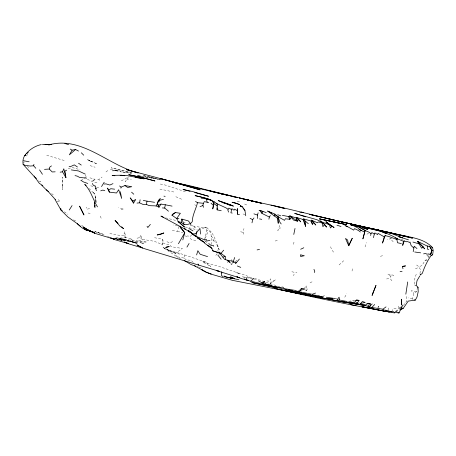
<?xml version="1.0" encoding="UTF-8"?>
<svg xmlns="http://www.w3.org/2000/svg" width="456" height="456" viewBox="0 0 456 456"><rect width="100%" height="100%" fill="white"/><g stroke="black" fill="none" stroke-linecap="round" stroke-linejoin="round"><path stroke-width="0.34" stroke-dasharray="2.28 1.71" d="M305.52 289.885L306.346 290.871L306.478 285.599L304.642 287.935M95.806 202.065L95.88 199.671L94.517 193.543L92.425 192.153L94.517 193.543L95.475 197.402M211.413 244.621L211.476 239.622L210.843 232.383L206.95 230.223L206.528 227.333L212.165 232.982L215.101 238.984L218.629 248.697L220.373 251.176M133.699 241.56L131.482 238.972L125.708 237.354L119.324 239.617L132.536 242.039C137.82 241.258 142.956 238.613 148.394 240.38C153.256 240.757 157.97 242.261 162.045 244.952L162.496 239.269L153.797 237.559M231.762 259.47L231.329 264.714L232.936 263.448M392.411 311.818L392.656 309.122L396.384 308.324M419.942 273.469L420.552 269.73L419.047 267.324L419.144 266.845L422.142 265.335L425.152 260.273L428.024 259.19M125.708 237.354L123.878 235.148L124.539 231.585L125.708 237.354L120.082 238.117L115.294 237.553M139.906 237.639L140.454 234.829L142.506 239.605L139.906 237.639L136.828 238.22M162.045 244.952L163.248 241.201L162.496 239.269M293.727 275.772L294.057 274.147M391.921 280.771L390.04 278.445L390.507 276.142L393.528 275.242L387.959 274.119L390.507 276.142M428.264 258.016L428.503 256.836L429.649 256.072M352.026 271.029L352.75 267.518M417.571 287.229L416.442 291.737L413.82 293.271L412.537 298.976L413.928 299.712M217.848 250.823L218.435 248.167L217.843 245.818M243.846 234.219L243.122 232.315L243.96 228.553M172.254 230.531L177.498 231.352L178.798 226.085L173.491 224.996M204.516 239.719L206.95 230.223L207.298 233.455L204.516 239.719L205.981 242.666M293.43 244.319L294.445 240.477M365.079 246.918L366.253 242.609M416.208 274.244L414.242 280.406L414.624 285.08L415.604 285.792M193.276 262.434L191.064 260.285L186.441 259.914L183.785 258.028L184.811 255.029M387.965 310.126L388.746 307.908M279.87 225.401L277.795 230.525L280.514 227.761M306.346 290.871L308.005 287.679M377.739 307.583L378.423 306.346L379.774 307.937M344.764 297.187L346.822 293.727M119.808 240.152L125.457 240.597L119.324 239.617L130.023 241.321L131.482 238.972L132.536 242.039L137.102 242.717L139.678 241.965L146.935 242.068L122.014 239.183L125.48 239.702L137.153 243.441L122.504 239.109L120.39 238.876L124.91 239.446L137.153 243.441L121.632 238.807L113.8 237.964M233.187 261.738L231.329 264.714L230.702 263.522M400.841 306.882L399.188 309.345L398.367 304.46M26.385 156.049L27.634 154.367M403.406 305.469L406.934 300.886L405.96 295.243M270.568 283.546L272.283 281.323L275.561 279.83L270.568 283.546L270.528 278.798L268.806 281.158L265.386 280.714M215.819 255.411L217.29 253.547L219.541 254.722M227.498 262.724L228.502 261.47M191.759 234.777L190.112 236.596L187.593 235.826M136.236 242.558L137.495 241.218M339.099 264.936L344.28 260.176M395.517 311.431L400.528 306.871M23.045 163.134L24.464 161.869M235.079 261.755L236.687 260.484L234.355 261.322M80.894 180.667L86.429 176.626M105.986 171.963L108.745 169.82M97.704 179.162L98.929 179.419L102.053 177.07M298.355 290.575L299.529 289.828M319.114 221.405L321.372 220.003M172.585 241.56L170.156 242.985L166.514 241.589M204.658 227.789L205.741 227.168L202.635 228.268L204.658 227.789L195.499 226.535M310.034 282.874L312.599 281.5M428.503 256.836L426.24 254.602L428.919 253.228M366.926 234.167L368.585 233.369M322.523 296.571L324.957 295.465L322.546 296.428M395.654 311.602L399.462 309.886M121.279 180.741L124.488 179.316L128.33 176.894L125.383 181.602L127.651 179.026L131.339 179.168M395.62 311.653L399.239 310.257M415.422 268.698L419.047 267.324M275.162 241.047L277.801 240.095L278.684 240.278M391.681 238.499L387.532 239.708M121.096 209.76L123.815 208.808L118.606 207.748M380.395 256.346L384.077 255.206M142.016 243.19L143.902 243.76L140.117 242.472L142.016 243.19L142.979 242.945M89.61 208.631L86.788 209.236L86.161 207.166M68.212 168.446L72.572 167.62L79.96 169.712M348.561 301.365L355.23 300.111M386.574 278.958L390.04 278.445M349.387 301.547L354.204 300.971M123.878 235.148L119.814 235.313L114.559 234.663L109.577 233.335M38.891 181.442L40.647 181.437L38.56 179.983M202.675 261.829L205.61 261.949L210.86 266.646L202.675 261.829L218.851 266.355L239.782 273.594L236.39 272.728L245.539 275.293L252.595 278.342M355.583 302.499L359.75 302.761M365.997 303.149L367.388 303.234M355.8 302.545L357.914 302.676M118.457 238.608L120.298 238.784M115.488 238.693L121.894 239.485L115.168 238.482M183.785 258.028L176.985 256.768L164.622 248.503L175.4 253.468L180.399 254.129M185.176 227.031L187.775 227.367L197.796 230.143M112.638 169.968L110.534 169.672L112.558 169.957M118.628 170.818L123.348 171.479M299.672 212.633L301.074 212.832M113.533 238.3L115.579 238.619M253.906 278.593L242.21 276.758L251.655 278.764M254.596 278.696L256.66 279.021L263.636 281.46M116.605 239.223L122.054 240.118L113.812 238.283L119.141 239.947M145.595 176.928L155.342 178.701M139.279 175.799L136.526 175.303L161.373 179.789M139.969 175.925L161.424 179.806M299.649 212.656L301 212.906M414.624 285.08L416.191 285.37M56.897 201.107L60.049 201.712L58.277 199.585M425.152 260.273L427.7 260.775M160.335 184.036L165.112 185.011L186.76 192.193M416.442 291.737L411.244 290.689L413.82 293.271M173.816 191.987L158.848 188.898M291.851 271.77L296.942 272.813M240.614 231.796L243.122 232.315M205.531 227.128L206.745 227.373M412.537 298.976L408.479 297.888M90.715 185.849L95.293 186.795M254.351 279.34L255.702 279.631M88.111 213.015L90.163 213.454M143.463 175.543L154.453 178M185.119 235.929L187.467 236.459M165.631 217.86L176.683 220.664M143.463 175.543L157.861 178.855M158.545 179.014L161.287 179.641M192.044 225.766L194.803 226.415M107.456 236.675L109.486 237.16M243.025 213.984L245.693 214.633M46.7 155.279L65.06 160.763M183.888 222.556L185.21 222.893M177.498 231.352L182.953 232.799M426.24 254.602L429.558 255.508M89.946 177.846L94.654 179.168M130.023 241.321L132.536 242.039M96.986 182.867L92.3 181.511L87.512 179.373L86.862 177.726M96.507 187.16L100.155 188.248M100.4 233.307L94.854 231.625L104.293 234.606L94.854 231.625M195.801 240.665L190.984 239.206L190.061 236.852M196.901 266.572L198.235 266.982M198.884 267.188L202.772 268.407M90.083 165.608L95.099 167.227M279.762 286.761L266.025 282.378M237.262 201.136L241.013 202.47M162.9 242.905L166.012 244.068L169.831 244.581L171.137 246.696L182.423 248.474L175.4 253.468L176.985 256.768L180.462 258.734M205.61 261.949C193.076 258.056 180.838 253.069 167.968 250.338L175.873 252.989L165.722 248.6M165.146 248.366L162.353 247.22L168.874 250.458M94.825 199.243L95.88 199.671M175.828 196.713L182.628 199.654M244.604 204.014L248.121 205.605M73.564 219.877L76.483 221.268M401.046 239.064L402.808 239.924M64.216 211.795L67.944 214.246M51.642 193.612L53.272 194.775M416.607 265.021L419.144 266.845M81.618 225.241L83.129 226.375M27.303 166.309L28.831 167.517M212.695 239.867L216.315 242.917M211.117 236.214L213.887 238.756L214.018 242.318M88.869 188.425L93.685 193.002M393.18 241.771L389.686 237.924M205.417 240.808L208.113 244.068M336.351 298.23L337.617 299.791M333.598 252.151L331.626 249.631L330.178 245.556M194.815 204.624L195.59 205.667M85.42 175.127L86.127 176.563M216.788 244.598L218.629 248.697M100.291 216.098L101.289 218.498M98.929 179.419L99.26 180.428M378.423 306.346L379.215 309.043M96.415 202.601L95.452 197.288L95.788 202.663M62.58 185.495L62.472 189.787L62.381 177.15L62.58 185.495M125.702 172.482L120.259 171.792L131.425 173.308L125.702 172.482M132.08 172.625L111.161 167.848L132.08 172.625M89.062 160.335L87.558 159.714L91.474 161.851L89.062 160.335M89.98 160.649L88.584 160.01L97.327 164.137L89.98 160.649"/><path stroke-width="0.68" d="M209.914 240.426L206.853 240.99L206.574 239.548L203.684 239.491L196.034 236.265L196.411 231.58M221.234 210.74L217.119 209.863L217.159 207.885M296.109 217.951L296.463 217.449L298.754 219.421L297.323 221.12L296.109 217.951L289.942 215.962L289.851 219.313L285.427 218.766L284.481 220.339L275.51 215.283M94.871 206.18L94.985 207.423L94.381 205.109L94.534 202.441L94.643 203.684M217.119 209.863L217.233 203.935C210.963 198.873 202.772 197.334 195.117 195.63L207.127 198.639L211.749 200.423L213.898 203.632L217.415 206.004M213.898 203.632L212.758 208.928L214.069 201.649M420.763 274.113L420.079 275.099L422.33 273.361C424.411 267.182 427.135 261.277 430.829 255.907L432.693 254.676L433.2 250.555L432.59 247.631C423.989 238.505 410.953 237.422 399.456 234.772L338.483 221.206L351.644 224.124M405.829 294.171L407.698 281.973M168.486 211.219L164.713 208.061L165.266 204.767L160.985 204.071L158.226 205.474L159.024 207.235L160.985 204.071M159.554 199.717L160.295 198.611L158.471 200.281L157.326 203.034L159.024 207.235C155.262 204.396 150.275 207.149 146.439 204.379L146.98 201.153L143.292 200.418M239.508 214.673L237.627 214.274L237.479 210.746L234.601 209.167L234.002 210.21L231.916 208.66L230.884 212.798L232.201 213.094M413.193 251.661L414.219 246.206L416.961 248.583M146.439 204.379L143.047 204.453L139.593 202.834L140.117 199.779M208.711 202.527L204.345 201.643L203.376 203.302L197.494 202.698C195.977 209.161 192.392 214.998 192.255 221.73L190.528 223.571L188.026 224.301L184.156 224.563L181.22 222.363L181.824 219.079L188.408 220.943L190.522 223.571L191.087 225.76M404.198 240.933L403.435 241.241L402.676 245.425L404.198 240.933L406.421 241.794L407.111 241.458L409.539 242.37L410.001 242.028L411.187 245.641L413.809 247.99M35.825 168.281L33.647 165.767L33.938 164.32M55.159 171.826L52.178 171.952L49.288 169.028L49.653 167.244L51.46 165.898M120.886 188.168L121.091 187.142L124.921 185.581L131.767 186.709L127.697 187.479L124.921 185.581M158.984 201.934L159.286 200.435L163.447 199.318M203.604 207.337L202.909 205.582L203.376 203.302M231.448 209.486L228.901 208.141L227.823 209.948L228.559 212.091M268.909 219.171L269.342 217.045L270.368 215.523M314.515 272.551L314.748 271.423L313.95 269.336M370.642 235.518L371.013 233.7L371.851 232.56L374.308 234.048L373.447 237.661M251.997 222.824L252.652 219.689L253.963 217.968M293.772 234.435L295.015 228.456M365.125 230.514L362.913 238.801L365.125 230.514L358.313 226.632L365.125 230.514L368.961 232.161L371.013 233.7M429.677 246.246L431.838 250.333L430.185 255.064L431.199 253.171L431.838 250.333L429.677 246.246L429.358 246.833L427.665 245.869L427.295 246.097L417.571 241.327L418.978 243.892L412.954 242.05M182.81 239.93L184.765 232.668L179.972 226.358L180.451 227.8L184.765 232.668L178.45 243.749M299.404 214.901L294.707 213.397L316.977 219.729L322.215 222.203L321.993 223.035L318.408 221.912L317.439 222.779L311.585 220.18L311.026 221.035L312.36 224.295L313.751 222.574L311.585 220.18L312.36 224.295M257.686 218.504L257.498 215.061L258.147 212.798M385.189 235.57L384.26 236.846L382.493 243.076L385.189 235.57L389.612 236.755L396.891 239.537L397.529 242.763L401.354 243.584M196.633 254.938L197.847 250.703L200.184 254.283L207.577 256.62M367.975 306.17L341.002 301.593L301.707 293.812L341.002 301.593L365.393 305.474L368.083 303.28L369.896 303.445L367.889 306.449L369.884 306.432L370.751 303.553M239.394 259.036L235.627 263.539L236.071 262.553L233.062 262.2L234.68 257.498M156.163 205.873L158.437 201.375M62.523 171.826L63.8 168.788L65.921 177.652L62.523 171.826L60.152 172.168M274.084 216.041L274.9 214.115L267.643 211.06L277.693 218.367L278.234 223.337L277.932 216.583L274.9 214.115M394.161 312.314L399.114 312.907L400.374 310.051M400.037 310.04L402.528 305.047L401.365 309.031L400.094 309.601M266.241 212.621L262.952 211.441L261.932 213.391L269.342 217.045M374.308 234.048L374.923 232.936L377.625 234.589L378.052 233.364L384.26 236.846M401.052 309.556L403.235 308.341L408.223 301.097L415.325 300.105L417.018 297.044L418.186 291.755L418.049 287.314L416.191 285.37L417.035 280.622L419.719 276.102M186.949 247.084L189.08 243.481M75.571 149.494L72.099 150.195L69.34 154.852L75.571 149.494L78.483 151.05M133.534 203.102L135.757 199.432L132.821 201.039L130.205 197.87L133.534 203.102L132.821 201.039M101.534 186.572L104.202 182.24M356.974 303.73L359.026 300.396L356.558 299.854L354.01 302.972L344.565 302.117L359.875 304.397L362.395 301.536L365.188 302.436L360.331 303.571M69.272 209.988L72.071 205.593M386.021 306.877L382.92 309.219L369.024 307.042L372.199 303.93M299.78 290.546L304.984 288.99L301.889 288.323L299.261 291.544L296.4 291.099L295.841 290.478L284.077 288.614L282.874 287.092L279.813 287.474L271.696 286.06L270.208 284.692L265.358 284.06L264.48 281.284L262.525 283.991L246.776 280.206M178.883 218.51L176.637 218.544L171.963 215.175L172.83 214.069L175.4 212.553L180.376 213.277L176.637 218.544L177.618 220.111M331.974 226.153L325.966 221.827L334.094 227.55L331.974 226.153L330.537 227.989L329.272 224.597L325.966 221.827L326.798 222.95M329.272 224.597L322.215 222.203L324.643 224.494L322.905 226.7L322.215 222.203L320.203 221.559M150.355 224.38L147.829 227.527L147.037 226.29M233.062 262.2L232.999 261.1L229.203 260.661L224.62 259.413L219.741 253.245L212.371 250.64L220.96 253.433L223.708 250.179M25.564 154.715C23.011 157.189 22.595 160.985 23.108 164.331L34.759 177.156L36.44 178.456M288.523 216.549L289.942 215.962L291.487 217.506L289.851 219.313L288.523 216.549L282.372 215.34M396.891 239.537L397.495 238.876L403.435 241.241M371.6 307.663L374.707 304.494M291.487 217.506L293.556 220.1L297.323 221.12L296.463 217.449L303.012 219.484L303.616 218.891L311.026 221.035M25.73 154.675L24.709 155.667C28.546 150.024 34.684 146.017 41.325 144.552M26.75 153.683L28.278 152.196M369.884 306.432L369.024 307.042M423.174 246.873L421.646 248.218L417.571 241.327L423.174 246.873L424.633 248.856L417.571 241.327M250.652 281.192L253.906 278.371M171.963 215.175L175.4 212.553M120.338 191.754L121.695 198.434L118.668 189.736L116.536 193.002L109.411 192.141L108.591 190.317L110.745 188.704L114.661 189.183M300.709 289.075L301.889 288.323M428.629 254.773L431.199 253.171M258.352 280.822L261.966 282.817L264.48 281.284M92.91 180.701L94.882 179.527M66.713 170.156L64.963 171.057L65.921 177.652M300.669 249.261L303.81 247.756M112.985 183.631L109.89 185.033L106.066 183.899L104.116 184.024M431.456 255.183L432.693 254.676M100.719 190.853L102.674 190.112L104.806 190.522M315.569 293.054L312.223 294.28L297.175 291.327L299.261 291.544M200.047 206.585L202.909 205.582M222.944 257.099L225.156 256.403L225.572 259.589M402.979 268.738L402.414 266.464L405.549 265.569M365.393 305.474L365.279 304.705L357.555 304.22L358.946 303.895M423.607 253.861L426.428 253.302M201.216 198.126L207.047 199.055L211.749 200.423M257.104 249.905L259.521 249.443M259.054 210.518L260.792 210.575L262.952 211.441M355.583 300.806L359.026 300.396M120.127 175.36L127.378 175.645L144.136 178.826L135.193 177.407M49.288 169.028L44.511 169.358M112.581 170.783L115.556 170.493L117.26 170.8M137.011 203.085L139.593 202.834M33.647 165.767L30.307 166.047L25.291 165.368L23.108 164.331M385.582 310.77L391.396 311.773L393.859 311.773M339.577 300.054L336.978 300.042L339.076 297.187L339.577 300.054L346.349 301.33L346.714 301.912L354.01 302.972M420.637 252.829L414.749 251.997M265.358 284.06L262.525 283.991L261.966 282.817M397.963 312.879L399.114 312.907M326.274 297.226L335.53 298.617M278.861 289.355C315.444 297.905 352.374 305.224 389.304 312.069M217.808 252.168L220.237 252.276M42.425 144.313L49.322 144.677L45.024 144.484L51.642 144.301L48.684 144.922C81.932 135.563 108.169 165.368 138.162 172.915L126.335 169.575M162.359 207.936L164.713 208.061M322.232 296.48L319.559 296.332L319.388 295.807L312.388 294.832M386.186 311.402L384.146 311.294L386.215 311.522M367.781 303.308L369.896 303.445M288.91 289.868C299.7 293.271 310.935 295.807 322.198 296.93L316.293 296.366L285.621 289.856L306.859 294.297L294.211 291.663L288.266 289.754M357.555 304.22L359.875 304.397M402.414 266.464L405.327 266.731M181.22 222.363L178.153 221.61L184.555 227.077L177.487 220.881M86.691 178.125L79.623 177.458L77.343 176.159L75.023 175.611M154.538 202.304L146.98 201.153M431.838 250.333L432.79 250.447M400.066 271.394L402.067 271.645M114.889 175.76L112.085 175.378L121.427 175.224L124.87 175.765M69.107 166.4L70.549 166.6L74.254 164.861L77.474 166.999M388.478 312.035L394.753 312.947M89.935 230.873L86.418 230.331L81.88 227.778L77.167 223.6L67.807 216.919L61.155 210.324L55.079 199.574M362.035 306.745L383.878 311.066L362.035 306.745L371.121 308.302M311.14 214.776L412.549 238.146L371.782 228.638L408.582 236.806M432.59 247.631L431.382 247.027M158.471 200.281L159.286 200.435M195.145 236.1L196.034 236.265M417.571 287.229L418.049 287.314M402.585 308.216L403.235 308.341M304.99 294.023L317.085 296.542M23.592 160.734L29.127 161.794M71.307 169.911L78.58 170.966L85.312 174.135M284.441 290.586L323.298 298.361L232.383 280.332L211.573 274.278L205.964 272.101L201.438 269.502L205.964 272.101L211.111 273.993L209.03 273.241M350.436 304.602L356.096 305.725M165.266 204.767L172.06 206.118M115.556 170.493L118.053 170.994M274.649 288.42L275.909 288.671M277.162 288.927L300.658 293.881M309.396 214.309L333.114 219.923M172.328 181.961L189.565 185.7L261.75 203.319L239.286 197.967L258.592 202.47L247.323 199.973L282.013 207.491L338.99 221.245L378.788 230.246L392.245 233.757L402.414 237.872L399.04 236.784M332.641 221.667L346.617 224.671L319.531 218.908L342.581 223.765L353.679 230.132L354.546 228.621L358.484 230.502L360.36 232.001M225.121 194.615L237.679 197.687L230.782 196.097M319.531 218.908L336.938 222.562L338.819 223.309M222.186 193.982L220.915 193.709L224.432 194.467M223.457 194.25L227.27 195.065L210.045 191.041M259.538 218.897L261.75 219.364M232.72 278.399L230.571 277.943L238.904 279.745M391.134 232.919L356.478 225.218M306.597 294.325L310.889 295.254M274.711 288.443L278.171 289.201M428.765 249.495L427.46 249.204L427.295 246.097M399.65 235.102L404.449 236.208M286.966 289.845L263.608 284.122L279.973 287.867M173.628 182.48L185.284 185.159L126.42 169.569M210.005 191.047L218.407 193.03M328.844 218.869L342.758 222.203M172.288 182.058L221.827 193.914M263.608 284.122L271.696 286.06M279.676 289.435L280.736 289.691M275.247 206.169L284.88 208.512L270.978 205.137M301.308 212.046L303.445 212.57M88.606 230.571L90.744 231.095L85.967 229.716L83.944 228.655L88.025 230.331M248.452 280.36L241.515 278.627L236.835 276.763L239.446 277.784L216.23 270.488L219.558 271.411M219.091 193.207L223.902 194.421M225.275 194.769L228.023 195.464M163.955 196.12L165.146 196.422M194.735 192.535L208.552 196.257L192.335 191.469L183.004 189.44L190.015 191.303M114.547 239.292L94.289 233.153L91.816 231.357L94.723 232.953M240.124 206.351L242.615 207.013L244.912 210.358L245.755 215.762M64.843 143.48L68.662 144.689M219.541 271.405L144.301 248.634L141.953 247.756L136.965 244.878L142.705 248.058L129.025 243.949L124.357 242.05L128.273 243.544L115.277 239.816L110.614 237.878L113.892 239.052M414.396 299.843L415.325 300.105M358.541 226.803L351.234 224.722L363.164 227.63L367.849 229.453L363.198 228.131M92.243 231.904L94.101 232.429M92.767 231.973L89.604 231.027L82.963 226.906L86.674 228.901M336.973 225.23L340.991 226.472M246.035 279.608L244.216 279.043L246.16 280.041M195.567 266.156L191.241 264.628L184.241 260.547M92.351 183.46L93.389 185.37L95.407 186.042L95.589 188.334L96.575 188.641M87.78 183.472L83.539 181.978L80.911 180.302M221.793 202.39L227.384 204.157L230.326 205.599M300.743 215.329L305.44 216.834M91.719 231.733L85.967 229.716L87.945 230.354M399.034 236.778L408.479 239.827M91.582 231.682L89.604 231.027L94.785 233.09M253.941 213.864L257.498 215.061M277.744 214.719L280.867 215.899M345.716 226.039L347.603 226.786M237.308 265.973L240.768 267.393M358.975 229.379L364.452 232.013M94.381 205.109L95.389 205.542M62.415 210.883L61.155 210.324L60.762 208.449M385.93 233.563L380.794 231.198L362.4 226.997C374.553 229.391 386.87 232.218 397.495 238.876L395.563 237.992M163.761 217.432L160.945 216.076L185.74 229.488L184.555 228.707L193.378 234.344M192.158 233.763L193.64 234.475M203.963 270.944L194.507 265.802M209.504 199.882L207.127 198.639L208.255 199.471M216.047 203.313L225.862 207.811L227.983 209.167M267.643 211.06L271.879 213.334M87.911 229.567L89.148 230.234M250.093 218.299L252.652 219.689M351.673 225.395L350.459 224.734L352.921 225.452L357.515 227.738L361.408 230.707M204.51 243.122L210.205 247.146M41.707 185.227L47.179 190.745L48.319 191.412M70.224 149.072L72.099 150.195M188.841 228.433L192.985 230.918M227.099 260.524L230.155 262.456L227.915 260.746M195.538 201.449L197.494 202.698M78.529 163.242L81.271 165.072M242.615 207.013L240.255 205.434L241.184 206.42M223.092 276.661L221.513 275.578L221.513 271.867L221.907 273.064M196.867 237.582L204.67 242.626L201.797 240.62M80.404 226.324L77.167 223.6M42.818 185.626L39.313 183.323L35.266 177.675M197.767 237.815L200.07 239.417M207.406 245.197L211.909 248.326L212.536 250.675M289.942 215.962L297.323 221.12M220.96 253.433L225.156 256.403M188.51 230.73L196.04 236.613L188.51 230.73L193.013 233.917M197.647 237.804L202.988 241.783M119.575 185.951L121.091 187.142M208.751 243.561L211.008 245.362L213.436 245.522L213.756 246.28M86.11 185.564L84.759 184.429C90.989 190.716 92.961 199.66 97.493 206.887M209.298 246.08L211.909 248.326M305.537 221.314L305.64 226.37L303.616 218.891L305.537 221.314L308.324 223.725M131.59 192.187L133.802 194.227M118.087 223.372L115.054 220.447L120.059 226.239L123.644 228.73L121.627 226.78M55.45 199.677L47.869 191.149M194.398 235.575L193.105 234.298L196.074 233.375L199.939 228.37L200.56 234.053M81.322 152.783L83.733 155.188M211.031 203.142L213.454 205.57M296.463 217.449L300.709 221.844L298.754 219.421M243.048 208.392L244.912 210.358M322.215 222.203L326.599 227.094L324.643 224.494M311.585 220.18L315.808 225.03L313.751 222.574M217.86 255.086L221.131 259.242M259.897 210.695L261.932 213.391L260.792 210.575M281.204 223.97L279.881 222.175L277.932 216.583M39.558 169.906L42.442 174.283M382.92 309.219L383.41 309.966L386.295 310.308L386.283 310.792L389.036 310.884L389.048 311.362L391.379 311.374L391.396 311.773M198.018 264.007L198.787 265.227M178.273 221.16L178.923 222.209M46.62 189.662L47.179 190.745M34.217 176.05L34.759 177.156M108.591 190.317L107.525 188.077L109.411 192.141M181.824 219.079L184.156 224.563M303.012 219.484L305.64 226.37M157.326 203.034L158.226 205.474M95.589 188.334L96.398 190.665M246.394 277.983L247.044 280.258M206.408 199.181L207.189 202.196M194.695 226.25L195.014 227.835M237.627 214.274L237.473 208.603L237.479 210.746M401.719 304.796L401.582 299.244L401.611 304.796M300.783 254.881L300.595 256.534L304.306 255.725L300.783 254.881M373.019 292.923L372.079 295.465L375.995 285.359L373.019 292.923M351.485 239.679L348.732 245.761L345.488 238.442L347.643 240.067L348.732 245.761L352.3 238.226L351.485 239.679M166.85 246.952L165.67 247.602L169.222 246.553L166.85 246.952M163.778 232.993L160.518 234.458L157.149 234.965L163.778 232.993M344.474 301.809L341.002 301.593L344.525 301.821M332.737 299.045L324.336 298.327L332.737 299.045M234.977 202.874L232.036 202.236L239.696 204.544L234.977 202.874M133.021 175.594L128.723 174.699L142.711 177.658L154.96 180.992L138.447 176.586L142.711 177.658L133.021 175.594M266.002 285.61L251.78 282.538L277.037 287.975L266.002 285.61M228.051 277.419L225.475 276.872L223.924 276.04L226.256 277.026L233.398 278.69L228.051 277.419M171.234 181.477L160.073 178.444L200.144 189.856L171.234 181.477M382.162 231.334L378.788 230.246L382.162 231.334M386.887 232.862L384.864 232.207L386.887 232.856M230.645 204.801L218.281 200.623L233.409 206.152L230.645 204.801M234.697 278.764L230.622 276.912L234.697 278.764M83.932 214.884L79.6 206.203L83.932 214.884"/></g></svg>
